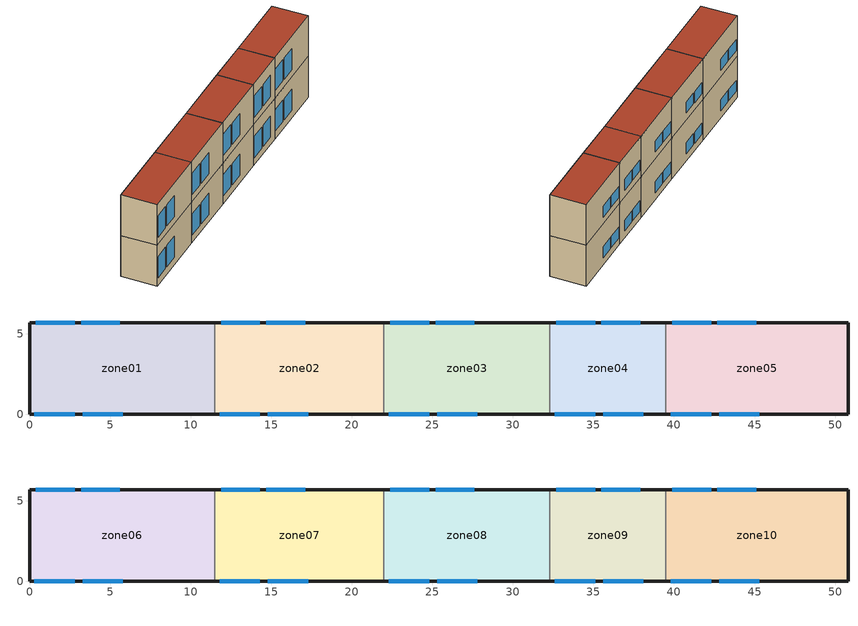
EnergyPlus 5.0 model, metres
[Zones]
zone01
 floor ground (GROUND_FLOOR): 11.5,5.7 11.5,0 0,0 0,5.7 z0
 wall outside (EXT_WALL): 11.5,5.7 0,5.7 0,0 11.5,0 z0:7.1
 wall to zone02 (ADJ_WALL): 11.5,0 11.5,5.7 z0:7.1
 window (EXT_WINDOW1): 0.3,0 2.8,0 / 3.3,0 5.8,0 z1.25:4.95; 2.8,5.7 0.4,5.7 / 5.6,5.7 3.2,5.7 z1.25:3.15
 ceiling to zone06 (ADJ_CEILING): 0,5.7 0,0 11.5,0 11.5,5.7 z7.1
zone02
 floor ground (GROUND_FLOOR): 22,5.7 22,0 11.5,0 11.5,5.7 z0
 wall outside (EXT_WALL): 22,5.7 11.5,5.7 / 11.5,0 22,0 z0:7.1
 wall to zone03 (ADJ_WALL): 22,0 22,5.7 z0:7.1
 wall to zone01 (ADJ_WALL): 11.5,5.7 11.5,0 z0:7.1
 window (EXT_WINDOW1): 11.8,0 14.3,0 / 14.8,0 17.3,0 z1.25:4.95; 14.3,5.7 11.9,5.7 / 17.1,5.7 14.7,5.7 z1.25:3.15
 ceiling to zone07 (ADJ_CEILING): 11.5,5.7 11.5,0 22,0 22,5.7 z7.1
zone03
 floor ground (GROUND_FLOOR): 32.3,5.7 32.3,0 22,0 22,5.7 z0
 wall outside (EXT_WALL): 32.3,5.7 22,5.7 / 22,0 32.3,0 z0:7.1
 wall to zone04 (ADJ_WALL): 32.3,0 32.3,5.7 z0:7.1
 wall to zone02 (ADJ_WALL): 22,5.7 22,0 z0:7.1
 window (EXT_WINDOW1): 22.3,0 24.8,0 / 25.3,0 27.8,0 z1.25:4.95; 24.8,5.7 22.4,5.7 / 27.6,5.7 25.2,5.7 z1.25:3.15
 ceiling to zone08 (ADJ_CEILING): 22,5.7 22,0 32.3,0 32.3,5.7 z7.1
zone04
 floor ground (GROUND_FLOOR): 39.5,5.7 39.5,0 32.3,0 32.3,5.7 z0
 wall outside (EXT_WALL): 39.5,5.7 32.3,5.7 / 32.3,0 39.5,0 z0:7.1
 wall to zone05 (ADJ_WALL): 39.5,0 39.5,5.7 z0:7.1
 wall to zone03 (ADJ_WALL): 32.3,5.7 32.3,0 z0:7.1
 window (EXT_WINDOW1): 32.6,0 35.1,0 / 35.6,0 38.1,0 z1.25:4.95; 35.1,5.7 32.7,5.7 / 37.9,5.7 35.5,5.7 z1.25:3.15
 ceiling to zone09 (ADJ_CEILING): 32.3,5.7 32.3,0 39.5,0 39.5,5.7 z7.1
zone05
 floor ground (GROUND_FLOOR): 50.8,5.7 50.8,0 39.5,0 39.5,5.7 z0
 wall outside (EXT_WALL): 39.5,0 50.8,0 50.8,5.7 39.5,5.7 z0:7.1
 wall to zone04 (ADJ_WALL): 39.5,5.7 39.5,0 z0:7.1
 window (EXT_WINDOW1): 39.8,0 42.3,0 / 42.8,0 45.3,0 z1.25:4.95; 42.3,5.7 39.9,5.7 / 45.1,5.7 42.7,5.7 z1.25:3.15
 ceiling to zone10 (ADJ_CEILING): 39.5,5.7 39.5,0 50.8,0 50.8,5.7 z7.1
zone06
 floor to zone01 (ADJ_CEILING): 11.5,5.7 11.5,0 0,0 0,5.7 z7.1
 wall outside (EXT_WALL): 11.5,5.7 0,5.7 0,0 11.5,0 z7.1:14.2
 wall to zone07 (ADJ_WALL): 11.5,0 11.5,5.7 z7.1:14.2
 window (EXT_WINDOW1): 0.3,0 2.8,0 / 3.3,0 5.8,0 z8.35:12.05; 2.8,5.7 0.4,5.7 / 5.6,5.7 3.2,5.7 z8.35:10.25
 roof outside (EXT_ROOF): 0,5.7 0,0 11.5,0 11.5,5.7 z14.2
zone07
 floor to zone02 (ADJ_CEILING): 22,5.7 22,0 11.5,0 11.5,5.7 z7.1
 wall outside (EXT_WALL): 22,5.7 11.5,5.7 / 11.5,0 22,0 z7.1:14.2
 wall to zone08 (ADJ_WALL): 22,0 22,5.7 z7.1:14.2
 wall to zone06 (ADJ_WALL): 11.5,5.7 11.5,0 z7.1:14.2
 window (EXT_WINDOW1): 11.8,0 14.3,0 / 14.8,0 17.3,0 z8.35:12.05; 14.3,5.7 11.9,5.7 / 17.1,5.7 14.7,5.7 z8.35:10.25
 roof outside (EXT_ROOF): 11.5,5.7 11.5,0 22,0 22,5.7 z14.2
zone08
 floor to zone03 (ADJ_CEILING): 32.3,5.7 32.3,0 22,0 22,5.7 z7.1
 wall outside (EXT_WALL): 32.3,5.7 22,5.7 / 22,0 32.3,0 z7.1:14.2
 wall to zone09 (ADJ_WALL): 32.3,0 32.3,5.7 z7.1:14.2
 wall to zone07 (ADJ_WALL): 22,5.7 22,0 z7.1:14.2
 window (EXT_WINDOW1): 22.3,0 24.8,0 / 25.3,0 27.8,0 z8.35:12.05; 24.8,5.7 22.4,5.7 / 27.6,5.7 25.2,5.7 z8.35:10.25
 roof outside (EXT_ROOF): 22,5.7 22,0 32.3,0 32.3,5.7 z14.2
zone09
 floor to zone04 (ADJ_CEILING): 39.5,5.7 39.5,0 32.3,0 32.3,5.7 z7.1
 wall outside (EXT_WALL): 39.5,5.7 32.3,5.7 / 32.3,0 39.5,0 z7.1:14.2
 wall to zone10 (ADJ_WALL): 39.5,0 39.5,5.7 z7.1:14.2
 wall to zone08 (ADJ_WALL): 32.3,5.7 32.3,0 z7.1:14.2
 window (EXT_WINDOW1): 32.6,0 35.1,0 / 35.6,0 38.1,0 z8.35:12.05; 35.1,5.7 32.7,5.7 / 37.9,5.7 35.5,5.7 z8.35:10.25
 roof outside (EXT_ROOF): 32.3,5.7 32.3,0 39.5,0 39.5,5.7 z14.2
zone10
 floor to zone05 (ADJ_CEILING): 50.8,5.7 50.8,0 39.5,0 39.5,5.7 z7.1
 wall outside (EXT_WALL): 39.5,0 50.8,0 50.8,5.7 39.5,5.7 z7.1:14.2
 wall to zone09 (ADJ_WALL): 39.5,5.7 39.5,0 z7.1:14.2
 window (EXT_WINDOW1): 39.8,0 42.3,0 / 42.8,0 45.3,0 z8.35:12.05; 42.3,5.7 39.9,5.7 / 45.1,5.7 42.7,5.7 z8.35:10.25
 roof outside (EXT_ROOF): 39.5,5.7 39.5,0 50.8,0 50.8,5.7 z14.2
[Building]
TRNSYS18: North Axis {deg}=0; Terrain=City; Loads Convergence Tolerance Value=0; Temperature Convergence Tolerance Value {deltaC}=0; Solar Distribution=FullInteriorAndExterior; Maximum Number of Warmup Days=0
[Site:Location]
not used: Latitude {deg}=0; Longitude {deg}=0; Time Zone {hr}=0; Elevation {m}=0
[Construction]
GROUND_FLOOR; EXT_WALL; EXT_ROOF; ADJ_WALL; ADJ_CEILING; EXT_WINDOW1: 
[WindowProperty:ShadingControl]
ESHADE=0; ISHADE=INPUT 1*MAX_ISHADE : SHADECNTRL=ISHADE_INTERNAL
[SurfaceProperty:OtherSideCoefficients]
BOUNDARY=IDENTICAL; BOUNDARY=INPUT 1*TBOUNDARY; BOUNDARY=INPUT 1*TBOUNDARY_2; BOUNDARY=INPUT 1*TBOUNDARY_3; BOUNDARY=INPUT 1*TGROUND; BOUNDARY=20; BOUNDARY=15
[Zone] Multiplier=1
zone01; zone02; zone03; zone04; zone05; zone06; zone07; zone08; zone09; zone10
